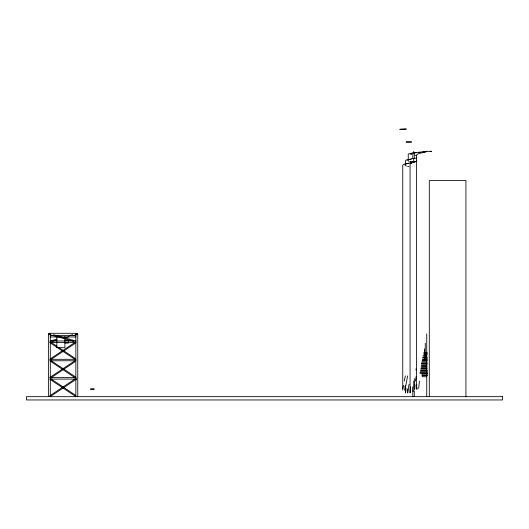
<?xml version="1.0" encoding="UTF-8"?>
<svg xmlns="http://www.w3.org/2000/svg" width="529" height="529" viewBox="0 0 529 529"><rect width="100%" height="100%" fill="white"/><g stroke="black" fill="none" stroke-linecap="round" stroke-linejoin="round"><path stroke-width="0.79" d="M416.945 387.836L416.852 389.337L416.852 387.691M418.684 388.425L419.404 381.105M410.074 391.169L410.557 386.772M410.2 391.5L410.074 393.001L410.074 164.109L411.979 162.535L416.779 161.1M412.276 391.169L412.759 386.772M416.806 384.523L416.488 388.425L416.488 154.951L418.452 153.641L426.453 151.81M415.02 384.94L414.657 389.337L414.657 378.612M415.477 381.098L416.105 376.469M406.093 388.339L405.498 393.001L405.498 385.581M402.919 388.584L403.415 385.363M409.029 384.259L407.694 393.001L407.694 388.881M404.242 381.092L405.379 375.94M407.581 375.94L404.95 390.257L404.95 386.13M49.462 333.594L49.342 334.037L49.342 333.303L76.804 333.303L77.538 334.037M48.608 334.037L48.82 333.521L49.858 333.521M405.115 164.698L405.115 165.352M407.846 160.181L407.846 160.704M410.577 153.84L410.577 154.23M410.074 162.277L413.023 161.623M49.772 359.204L75.865 341.807M50.281 359.965L75.687 343.023M49.772 377.514L75.178 360.573M50.969 377.818L75.687 361.34M49.772 395.824L75.865 378.427M50.281 396.585L76.374 379.194M76.288 333.521L76.804 333.303L76.804 334.037M76.48 333.726L77.267 334.037M405.617 164.367L406.437 164.043M412.395 162.145L412.759 162.013M408.295 159.923L409.029 159.659M410.973 153.641L411.622 153.45M50.004 341.066L57.066 339.089M69.623 335.578L72.757 334.698M51.816 341.509L56.524 340.193M65.16 337.773L69.081 336.675M73.009 335.578L76.143 334.698M407.581 163.712L409.016 163.388M410.054 159.401L411.344 159.136M430.408 151.506L431.499 151.287L426.738 151.287M430.064 151.552L431.499 151.287M410.742 163.058L412.065 162.839M412.468 158.614L405.65 160.181L405.498 163.745M412.838 152.861L408.243 154.038L408.243 159.804M415.179 162.079L405.379 163.712L402.754 165.022L402.754 390.257M415.04 152.861L416.614 152.663M414.465 158.35L416.64 158.092M414.412 152.663L426.949 151.486M415.219 161.623L416.468 161.49M418.373 152.464L420.297 152.273M422.367 152.074L424.549 151.876M414.273 161.49L415.708 161.358M406.14 141.858L411.456 141.858M406.14 142.136L411.456 142.136M50.149 335.505L75.997 335.505M50.149 336.966L75.997 336.966M64.902 340.359L68.386 340.359L68.386 341.304M50.149 340.993L73.577 340.993M50.149 342.461L75.997 342.461M64.902 343.103L68.386 343.103L68.386 342.151M423.524 352.896L427.531 352.896M423.524 354.086L427.531 354.086M423.035 355.647L426.87 355.647M423.035 356.837L426.87 356.837M422.565 357.637L427.267 357.637M424.45 358.437L425.256 358.437M422.314 358.966L427.558 358.966M50.149 359.31L75.997 359.31M422.724 359.998L426.81 359.998M422.314 360.156L427.558 360.156M50.956 360.771L75.997 360.771M421.911 361.188L426.943 361.188M421.56 362.286L427.101 362.286M421.56 363.476L427.101 363.476M421.527 363.542L427.062 363.542M421.527 364.732L427.062 364.732M421.368 365.605L426.982 365.605M421.368 366.795L426.982 366.795M421.091 367.093L426.943 367.093M421.091 368.283L426.943 368.283M420.687 368.925L427.101 368.925M420.687 370.115L427.101 370.115M420.687 370.637L427.267 370.637M420.211 371.827L427.267 371.827M419.894 372.237L427.558 372.237M419.894 373.428L427.558 373.428M427.531 374.188L421.997 374.188L421.997 375.378L427.531 375.378M426.87 375.557L422.274 375.557L422.274 376.747L426.87 376.747M50.149 377.62L75.997 377.62M50.149 379.081L76.804 379.081M415.04 155.215L416.614 155.407M410.054 161.49L411.344 161.755M407.581 166.331L409.016 166.655M53.389 334.698L76.143 341.066M50.004 334.698L74.331 341.509M410.973 154.428L411.622 154.627M408.295 160.968L409.029 161.233M405.617 165.676L406.437 166.007M50.281 341.807L57.145 346.383M58.521 347.302L75.687 358.741M49.772 342.567L75.178 359.508M50.969 360.573L75.687 377.058M49.772 360.877L75.178 377.818M50.969 378.89L75.687 395.368M49.772 379.194L75.178 396.128M465.93 396.664L465.93 180.587L429.303 180.587L429.303 396.664M426.738 333.872L426.738 396.664M426.076 355.647L426.076 356.837M425.805 352.896L425.805 354.086M425.256 343.301L425.256 356.037M424.45 348.876L424.45 356.037M416.019 368.925L416.019 370.115M414.286 396.664L414.286 391.169L412.825 391.169L412.825 396.664M413.738 151.287L413.738 152.941M413.738 158.726L413.738 161.206M413.738 380.966L413.738 390.878M77.763 396.664L77.763 334.037L75.852 334.037L75.852 396.664M64.902 336.57L64.902 347.679L56.848 347.679L56.848 336.57M50.295 396.664L50.295 334.037L48.384 334.037L48.384 396.664M406.193 129.043L399.904 129.314L406.193 129.043M414.286 153.119L412.825 153.119L412.825 158.614L414.286 158.614L414.286 153.119M94.222 389.066L90.479 389.066L94.222 389.066M502.55 396.664L26.45 396.664L26.45 399.957L502.55 399.957L502.55 396.664"/></g></svg>
